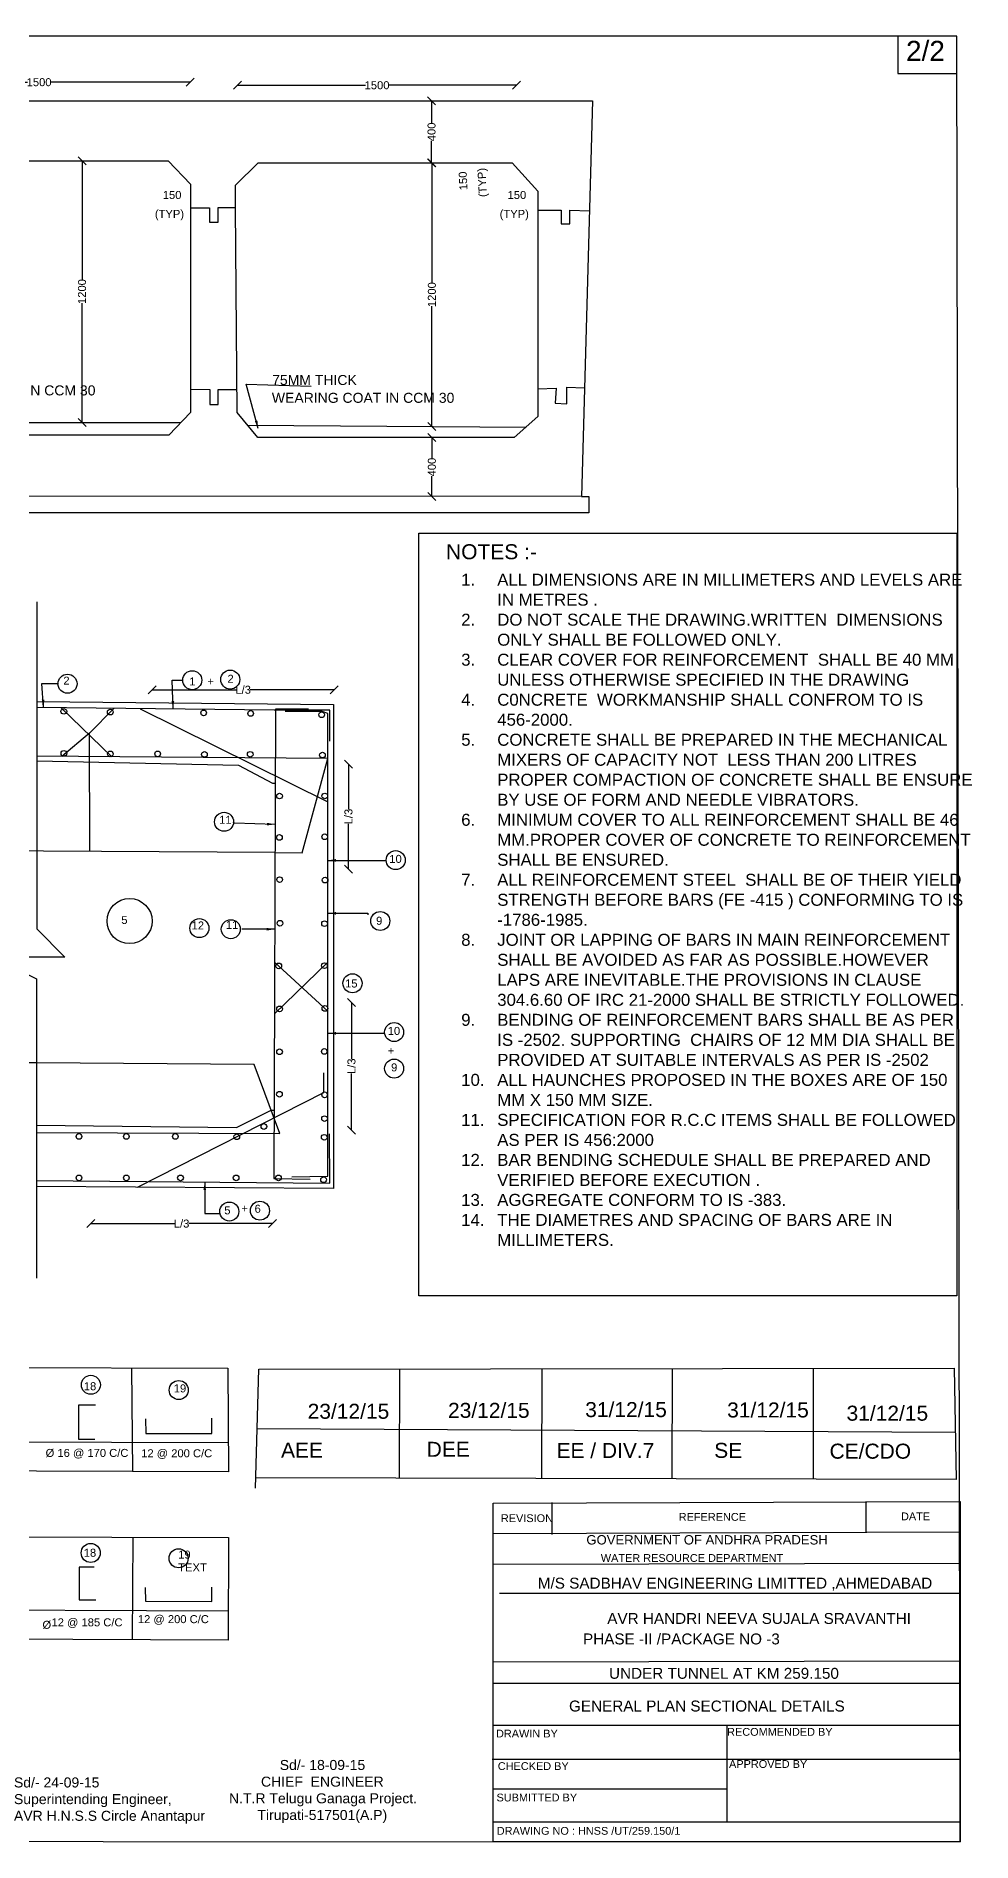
# Model space of a CAD drawing. Header units: millimetres. Extents: x 5124 to 3068068, y 2311 to 45828284.
# Drawn here: x 3063393 to 3068068, y 45819257 to 45828284 of the extents above; entities that cross this region are included whole.
import ezdxf

# ---------------------------------------------------------------- set-up
doc = ezdxf.new("R2010")
doc.units = ezdxf.units.MM
doc.header["$MEASUREMENT"] = 0
for name, color, linetype in [('DIMENSION', 7, 'Continuous'), ('DRAWING', 7, 'Continuous'), ('TEXT', 7, 'Continuous')]:
    doc.layers.add(name, color=color, linetype=linetype)
doc.styles.get("Standard").update_dxf_attribs({"font": 'arial.ttf', "height": 40})
doc.dimstyles.get("Standard").update_dxf_attribs({"dimtxt": 40, "dimasz": 40, "dimexe": 0.18, "dimexo": 0.0625, "dimgap": 0.09, "dimtad": 0, "dimdec": 0, "dimzin": 0, "dimdsep": 46, "dimtxsty": 'Standard', "dimblk": 'OBLIQUE', "dimcen": 0.09, "dimse1": 1, "dimse2": 1, "dimadec": 0, "dimazin": 0, "dimtfac": 1, "dimtdec": 0, "dimtofl": 0, "dimtmove": 0, "dimatfit": 3, "dimfxl": 1, "dimtolj": 1, "dimtzin": 0, "dimarcsym": 0})

# ---------------------------------------------------------------- blocks, each defined once
blk = doc.blocks.new('_Oblique')
at = {"color": 0, "linetype": 'ByBlock', "lineweight": -2}
blk.add_line((-0.5, -0.5), (0.5, 0.5), dxfattribs=at)
blk = doc.blocks.new('*D11')
at = {"layer": 'Defpoints', "color": 0, "lineweight": -2, "transparency": 16777216}
for p, q in [((3062652.9, 45828053.6), (3063349.8, 45828053.6)), ((3064162.5, 45828053.6), (3063465.6, 45828053.6))]:
    blk.add_line(p, q, dxfattribs=at)
at = {"layer": 'Defpoints', "color": 0, "transparency": 16777216}
for p in [(3062652.9, 45828062.6), (3064162.5, 45828062.6), (3064162.5, 45828053.6)]:
    blk.add_point(p, dxfattribs=at)
at = {"layer": 'Defpoints', "color": 0, "lineweight": -2, "transparency": 16777216, "xscale": 40, "yscale": 40, "zscale": 40, "rotation": 180}
blk.add_blockref('_Oblique', (3062652.9, 45828053.6), dxfattribs=at)
at = {"layer": 'Defpoints', "color": 0, "lineweight": -2, "transparency": 16777216, "xscale": 40, "yscale": 40, "zscale": 40}
blk.add_blockref('_Oblique', (3064162.5, 45828053.6), dxfattribs=at)
at = {"layer": 'Defpoints', "color": 0, "transparency": 16777216, "insert": (3063407.7, 45828053.6), "char_height": 40, "attachment_point": 5}
blk.add_mtext('\\A1;1500', dxfattribs=at)
blk = doc.blocks.new('*D12')
at = {"layer": 'Defpoints', "color": 0, "lineweight": -2, "transparency": 16777216}
for p, q in [((3064398.8, 45828038.4), (3065038.4, 45828038.4)), ((3065793.7, 45828038.4), (3065154.1, 45828038.4))]:
    blk.add_line(p, q, dxfattribs=at)
at = {"layer": 'Defpoints', "color": 0, "transparency": 16777216}
for p in [(3064398.8, 45828027.5), (3065793.7, 45828038.4), (3065793.7, 45828031.9)]:
    blk.add_point(p, dxfattribs=at)
at = {"layer": 'Defpoints', "color": 0, "lineweight": -2, "transparency": 16777216, "xscale": 40, "yscale": 40, "zscale": 40, "rotation": 180}
blk.add_blockref('_Oblique', (3064398.8, 45828038.4), dxfattribs=at)
at = {"layer": 'Defpoints', "color": 0, "lineweight": -2, "transparency": 16777216, "xscale": 40, "yscale": 40, "zscale": 40}
blk.add_blockref('_Oblique', (3065793.7, 45828038.4), dxfattribs=at)
at = {"layer": 'Defpoints', "color": 0, "transparency": 16777216, "insert": (3065096.3, 45828038.4), "char_height": 40, "attachment_point": 5}
blk.add_mtext('\\A1;1500', dxfattribs=at)
blk = doc.blocks.new('*D13')
at = {"layer": 'Defpoints', "color": 0, "lineweight": -2, "transparency": 16777216}
for p, q in [((3065368.7, 45827960.1), (3065368.7, 45827850.6)), ((3065368.7, 45827651), (3065368.7, 45827760.5))]:
    blk.add_line(p, q, dxfattribs=at)
at = {"layer": 'Defpoints', "color": 0, "transparency": 16777216}
for p in [(3065361.8, 45827960.1), (3065368.7, 45827651), (3065368.7, 45827651)]:
    blk.add_point(p, dxfattribs=at)
at = {"layer": 'Defpoints', "color": 0, "lineweight": -2, "transparency": 16777216, "xscale": 40, "yscale": 40, "zscale": 40}
for p, rotation in [((3065368.7, 45827960.1), 90), ((3065368.7, 45827651), 270)]:
    blk.add_blockref('_Oblique', p, dxfattribs=dict(at, rotation=rotation))
at = {"layer": 'Defpoints', "color": 0, "transparency": 16777216, "insert": (3065368.7, 45827805.5), "char_height": 40, "attachment_point": 5, "rotation": 90}
blk.add_mtext('\\A1;400', dxfattribs=at)
blk = doc.blocks.new('*D14')
at = {"layer": 'Defpoints', "color": 0, "lineweight": -2, "transparency": 16777216}
for p, q in [((3065370.3, 45827651), (3065370.3, 45827049.9)), ((3065370.3, 45826333.1), (3065370.3, 45826934.2))]:
    blk.add_line(p, q, dxfattribs=at)
at = {"layer": 'Defpoints', "color": 0, "transparency": 16777216}
for p in [(3065368.7, 45827651), (3065370.3, 45826333.1), (3065370.3, 45826333.1)]:
    blk.add_point(p, dxfattribs=at)
at = {"layer": 'Defpoints', "color": 0, "lineweight": -2, "transparency": 16777216, "xscale": 40, "yscale": 40, "zscale": 40}
for p, rotation in [((3065370.3, 45827651), 90), ((3065370.3, 45826333.1), 270)]:
    blk.add_blockref('_Oblique', p, dxfattribs=dict(at, rotation=rotation))
at = {"layer": 'Defpoints', "color": 0, "transparency": 16777216, "insert": (3065370.3, 45826992), "char_height": 40, "attachment_point": 5, "rotation": 90}
blk.add_mtext('\\A1;1200', dxfattribs=at)
blk = doc.blocks.new('*D15')
at = {"layer": 'Defpoints', "color": 0, "lineweight": -2, "transparency": 16777216}
for p, q in [((3065370.2, 45826276.9), (3065370.2, 45826174.7)), ((3065370.2, 45825982.5), (3065370.2, 45826084.7))]:
    blk.add_line(p, q, dxfattribs=at)
at = {"layer": 'Defpoints', "color": 0, "transparency": 16777216}
for p in [(3065370.3, 45826276.9), (3065370.2, 45825982.5), (3065370.2, 45825982.5)]:
    blk.add_point(p, dxfattribs=at)
at = {"layer": 'Defpoints', "color": 0, "lineweight": -2, "transparency": 16777216, "xscale": 40, "yscale": 40, "zscale": 40}
for p, rotation in [((3065370.2, 45826276.9), 90), ((3065370.2, 45825982.5), 270)]:
    blk.add_blockref('_Oblique', p, dxfattribs=dict(at, rotation=rotation))
at = {"layer": 'Defpoints', "color": 0, "transparency": 16777216, "insert": (3065370.2, 45826129.7), "char_height": 40, "attachment_point": 5, "rotation": 90}
blk.add_mtext('\\A1;400', dxfattribs=at)
blk = doc.blocks.new('*D16')
at = {"layer": 'Defpoints', "color": 0, "lineweight": -2, "transparency": 16777216}
for p, q in [((3063622.3, 45827661.4), (3063622.3, 45827065.1)), ((3063622.3, 45826353.1), (3063622.3, 45826949.4))]:
    blk.add_line(p, q, dxfattribs=at)
at = {"layer": 'Defpoints', "color": 0, "transparency": 16777216}
for p in [(3063622.3, 45827661.4), (3063622.3, 45827661.4), (3063617.7, 45826353.1)]:
    blk.add_point(p, dxfattribs=at)
at = {"layer": 'Defpoints', "color": 0, "lineweight": -2, "transparency": 16777216, "xscale": 40, "yscale": 40, "zscale": 40}
for p, rotation in [((3063622.3, 45827661.4), 90), ((3063622.3, 45826353.1), 270)]:
    blk.add_blockref('_Oblique', p, dxfattribs=dict(at, rotation=rotation))
at = {"layer": 'Defpoints', "color": 0, "transparency": 16777216, "insert": (3063622.3, 45827007.3), "char_height": 40, "attachment_point": 5, "rotation": 90}
blk.add_mtext('\\A1;1200', dxfattribs=at)
blk = doc.blocks.new('*D40')
at = {"layer": 'Defpoints', "color": 0, "lineweight": -2, "transparency": 16777216}
for p, q in [((3063665.7, 45822347.7), (3064084.1, 45822347.7)), ((3064573.6, 45822347.7), (3064155.3, 45822347.7))]:
    blk.add_line(p, q, dxfattribs=at)
at = {"layer": 'Defpoints', "color": 0, "transparency": 16777216}
for p in [(3063665.7, 45822360.2), (3064573.6, 45822347.7), (3064573.6, 45822347.7)]:
    blk.add_point(p, dxfattribs=at)
at = {"layer": 'Defpoints', "color": 0, "lineweight": -2, "transparency": 16777216, "xscale": 40, "yscale": 40, "zscale": 40, "rotation": 180}
blk.add_blockref('_Oblique', (3063665.7, 45822347.7), dxfattribs=at)
at = {"layer": 'Defpoints', "color": 0, "lineweight": -2, "transparency": 16777216, "xscale": 40, "yscale": 40, "zscale": 40}
blk.add_blockref('_Oblique', (3064573.6, 45822347.7), dxfattribs=at)
at = {"layer": 'Defpoints', "color": 0, "transparency": 16777216, "insert": (3064119.7, 45822347.7), "char_height": 40, "attachment_point": 5}
blk.add_mtext('\\A1;L/3', dxfattribs=at)
blk = doc.blocks.new('*D41')
at = {"layer": 'Defpoints', "color": 0, "lineweight": -2, "transparency": 16777216}
for p, q in [((3064968.6, 45823453.6), (3064968.6, 45823170.1)), ((3064968.6, 45822815.3), (3064968.6, 45823098.8))]:
    blk.add_line(p, q, dxfattribs=at)
at = {"layer": 'Defpoints', "color": 0, "transparency": 16777216}
for p in [(3064949.3, 45823453.6), (3064968.6, 45823453.6), (3064962.1, 45822815.3)]:
    blk.add_point(p, dxfattribs=at)
at = {"layer": 'Defpoints', "color": 0, "lineweight": -2, "transparency": 16777216, "xscale": 40, "yscale": 40, "zscale": 40}
for p, rotation in [((3064968.6, 45823453.6), 90), ((3064968.6, 45822815.3), 270)]:
    blk.add_blockref('_Oblique', p, dxfattribs=dict(at, rotation=rotation))
at = {"layer": 'Defpoints', "color": 0, "transparency": 16777216, "insert": (3064968.6, 45823134.4), "char_height": 40, "attachment_point": 5, "rotation": 90}
blk.add_mtext('\\A1;L/3', dxfattribs=at)
blk = doc.blocks.new('*D42')
at = {"layer": 'Defpoints', "color": 0, "lineweight": -2, "transparency": 16777216}
for p, q in [((3064953.6, 45824645), (3064953.6, 45824418.2)), ((3064953.6, 45824120.2), (3064953.6, 45824347))]:
    blk.add_line(p, q, dxfattribs=at)
at = {"layer": 'Defpoints', "color": 0, "transparency": 16777216}
for p in [(3064951.4, 45824645), (3064953.6, 45824645), (3064960, 45824120.2)]:
    blk.add_point(p, dxfattribs=at)
at = {"layer": 'Defpoints', "color": 0, "lineweight": -2, "transparency": 16777216, "xscale": 40, "yscale": 40, "zscale": 40}
for p, rotation in [((3064953.6, 45824645), 90), ((3064953.6, 45824120.2), 270)]:
    blk.add_blockref('_Oblique', p, dxfattribs=dict(at, rotation=rotation))
at = {"layer": 'Defpoints', "color": 0, "transparency": 16777216, "insert": (3064953.6, 45824382.6), "char_height": 40, "attachment_point": 5, "rotation": 90}
blk.add_mtext('\\A1;L/3', dxfattribs=at)
blk = doc.blocks.new('*D43')
at = {"layer": 'Defpoints', "color": 0, "lineweight": -2, "transparency": 16777216}
for p, q in [((3063973.2, 45825016.3), (3064391.7, 45825016.3)), ((3064881.4, 45825016.3), (3064462.9, 45825016.3))]:
    blk.add_line(p, q, dxfattribs=at)
at = {"layer": 'Defpoints', "color": 0, "transparency": 16777216}
for p in [(3063973.2, 45824993.7), (3064881.4, 45825016.3), (3064881.4, 45824982.3)]:
    blk.add_point(p, dxfattribs=at)
at = {"layer": 'Defpoints', "color": 0, "lineweight": -2, "transparency": 16777216, "xscale": 40, "yscale": 40, "zscale": 40, "rotation": 180}
blk.add_blockref('_Oblique', (3063973.2, 45825016.3), dxfattribs=at)
at = {"layer": 'Defpoints', "color": 0, "lineweight": -2, "transparency": 16777216, "xscale": 40, "yscale": 40, "zscale": 40}
blk.add_blockref('_Oblique', (3064881.4, 45825016.3), dxfattribs=at)
at = {"layer": 'Defpoints', "color": 0, "transparency": 16777216, "insert": (3064427.3, 45825016.3), "char_height": 40, "attachment_point": 5}
blk.add_mtext('\\A1;L/3', dxfattribs=at)

msp = doc.modelspace()

# ---------------------------------------------------------------- linework, layer by layer
at = {"layer": 'Defpoints'}
for points in [[(3057225.9, 45827960.1), (3058424.6, 45827960.1), (3063349.1, 45827960.1), (3066173.1, 45827960.1), (3066118.1, 45825982.2), (3066154.8, 45825982.2), (3066154.8, 45825901.1), (3057191.4, 45825901.1), (3057191.4, 45825985.8), (3057233.4, 45825985.8), (3057225.9, 45827960.1)], [(3063345.3, 45827661.4), (3063622.3, 45827661.4), (3064052.3, 45827661.4), (3064164.1, 45827544.1), (3064164.1, 45827425.6), (3064258.5, 45827425.6), (3064258.5, 45827354), (3064302.2, 45827354), (3064302.2, 45827427.4), (3064389.4, 45827427.4), (3064389.4, 45827539), (3064502.5, 45827651), (3065169.9, 45827651), (3065368.7, 45827651), (3065770.7, 45827651), (3065899.5, 45827509.9), (3065899.5, 45826382.5), (3065781.6, 45826276.9), (3064500.7, 45826276.9), (3064397.6, 45826402.5), (3064389.4, 45827427.4)], [(3064164.1, 45827425.6), (3064164.1, 45826402.9), (3064055.4, 45826289.7), (3062767, 45826289.7), (3062651.7, 45826416.5), (3062650.6, 45826929), (3062650.6, 45827382.5), (3062650.6, 45827431.6)], [(3065899.5, 45827413.6), (3066015.8, 45827413.6), (3066015.8, 45827345.5), (3066059.2, 45827345.5), (3066059.2, 45827413.6), (3066157.8, 45827410.8)], [(3064164.1, 45826519.2), (3064164.1, 45826519.2), (3064261.1, 45826518.3), (3064260.4, 45826443.3), (3064302.4, 45826443.3), (3064302.4, 45826517.5), (3064396.7, 45826517.5)], [(3065899.5, 45826521.6), (3065899.5, 45826521.6), (3065990.4, 45826524.6), (3065986, 45826449.3), (3066043.8, 45826446), (3066043.8, 45826529), (3066133.3, 45826526.5)], [(3062709.4, 45826353.1), (3063617.7, 45826353.1), (3064116.3, 45826353.1)], [(3064449.2, 45826339.7), (3065840.5, 45826329.7)], [(3066118.1, 45825982.2), (3066118.1, 45825982.2), (3057233.4, 45825985.8)], [(3063395.6, 45825455.7), (3063395.6, 45823821.7), (3063535.6, 45823680.3), (3063175.9, 45823680.3), (3063395.5, 45823570.8), (3063395.5, 45822074.3)], [(3063395.6, 45824958.3), (3064879, 45824943.1), (3064879, 45822523.6), (3063395.5, 45822533.7)], [(3064860.5, 45824758.8), (3064861.1, 45824913.9), (3064581.9, 45824913.9), (3063395.6, 45824928.1)], [(3063518.8, 45824926.6), (3063771.8, 45824681.7)], [(3063660, 45824798.9), (3063781.4, 45824923.5)], [(3063911.9, 45824921.9), (3064850.7, 45824456.6)], [(3064754.5, 45824920.3), (3064588.1, 45824920.1), (3064588.1, 45824909.3), (3064581.3, 45822574.1), (3064761.8, 45822569.4)], [(3064670.7, 45822582.1), (3064850.7, 45822584.7), (3064850.7, 45824897.8), (3064822.3, 45824907.1), (3064637.1, 45824907.1)], [(3063661.9, 45824208.3), (3063660, 45824798.9), (3063521.5, 45824683.6)], [(3064586.1, 45824202.7), (3061117.5, 45824223.7), (3061243.2, 45824661.1), (3062509, 45824661.1), (3063168.6, 45824661.1)], [(3064585, 45824202.7), (3064721.8, 45824201.9), (3064850.7, 45824673.5), (3063395.6, 45824684.5)], [(3063395.6, 45824661.1), (3064403.6, 45824640.4), (3064574.4, 45824548.9), (3064587.1, 45824548.9)], [(3064583.7, 45823396.2), (3064850.7, 45823654.3)], [(3064584.5, 45823655), (3064850.7, 45823409.8)], [(3063395.5, 45822803.3), (3063395.5, 45822803.3), (3064610.2, 45822798.1), (3064482.8, 45823143.9), (3063395.5, 45823151.7), (3063172.7, 45823151.7), (3060923.2, 45823153.2), (3060923.2, 45822810.8), (3063172.7, 45822810.8)], [(3063900.1, 45822530.3), (3064829.6, 45823002.9), (3064829.6, 45823102)], [(3063395.5, 45822839.2), (3064393.2, 45822829.1), (3064567.1, 45822915), (3064582.3, 45822914.9)], [(3063395.5, 45822563.1), (3064860.2, 45822549.6), (3064858.3, 45822797.3)], [(3056200.7, 45821135.5), (3056200.7, 45821648), (3064351.4, 45821625.4), (3064353.4, 45821107), (3056200.7, 45821135.5)], [(3063869.9, 45821626.8), (3063874.1, 45821108.7)], [(3064488.6, 45821025.8), (3064505.5, 45821620.6), (3067979.2, 45821625.2), (3067989, 45821068.2), (3064490, 45821076.6)], [(3065208.6, 45821621.5), (3065207.3, 45821074.9)], [(3065919.4, 45821622.5), (3065918.1, 45821073.2)], [(3066570.1, 45821623.3), (3066568.7, 45821071.6)], [(3067276.1, 45821624.3), (3067274.8, 45821069.9)], [(3063690.2, 45821441), (3063605.3, 45821440.4), (3063605.4, 45821270), (3063686.5, 45821270.1)], [(3063939.7, 45821371.8), (3063941, 45821299.1), (3064271.6, 45821299.1), (3064271.6, 45821375.7)], [(3064497, 45821323.2), (3067984.8, 45821305.1)], [(3056200.7, 45821277.2), (3064352.8, 45821253.5)], [(3056196.6, 45820802.6), (3064353.8, 45820778.7), (3064351.7, 45820265.2), (3056197.3, 45820300.4), (3056198.8, 45820802.6)], [(3063875.3, 45820780.1), (3063873.1, 45820267.3)], [(3063682.2, 45820629.8), (3063607.4, 45820629.8), (3063607.4, 45820467.4), (3063691.5, 45820467.4)], [(3063938.3, 45820528.9), (3063938.9, 45820460.5), (3064271.6, 45820458.2), (3064271.6, 45820530.1)], [(3056197.8, 45820444.9), (3064352.3, 45820412.4)]]:
    msp.add_lwpolyline(points, dxfattribs=at)
at = {"layer": 'DIMENSION'}
msp.add_lwpolyline([(3068009.7, 45819257), (3065676.3, 45819257), (3065676.3, 45820950), (3068009.7, 45820958.9)], close=True, dxfattribs=at)
for points in [[(3065970.3, 45820953.9), (3065970.3, 45820793.8)], [(3067538.5, 45820959.1), (3067538.5, 45820806.5)], [(3065676.3, 45820798), (3068009.7, 45820806.4)], [(3065676.3, 45820645), (3068009.7, 45820651)], [(3068010.9, 45820498.3), (3065708.7, 45820498.3)], [(3065676.3, 45820156.7), (3068008.1, 45820161.8)], [(3068012.7, 45820049.5), (3065676.6, 45820049.5)], [(3065676.3, 45819840.3), (3068009.7, 45819840.7)], [(3066845.4, 45819358.4), (3066845.4, 45819839.3)], [(3065670.7, 45819670.8), (3068006.6, 45819670.8)], [(3065676.3, 45819521.5), (3066842.2, 45819523)], [(3065676.7, 45819357.5), (3068007, 45819357.5)]]:
    msp.add_lwpolyline(points, dxfattribs=at)
at = {"layer": 'DRAWING'}
for points in [[(3067993.6, 45828284.2), (3055161.6, 45828284.2), (3055161.6, 45819262), (3068009.7, 45819257)], [(3067993.6, 45828284.2), (3067697.7, 45828284.2), (3067697.7, 45828096.8), (3067993.6, 45828096.8)], [(3065304.6, 45825800.1), (3067993.6, 45825800.1), (3067993.6, 45821986.1), (3065304.6, 45821986.1)]]:
    msp.add_lwpolyline(points, close=True, dxfattribs=at)
for centre, radius in [((3064173, 45825064.4), 47.6), ((3064362.8, 45825067.5), 47.6), ((3063549.6, 45825046.7), 47.6), ((3063531.3, 45824908.6), 14.2), ((3063763.4, 45824905), 14.2), ((3064229.9, 45824901), 14.2), ((3064464.6, 45824898.2), 14.2), ((3064819.6, 45824891.6), 14.2), ((3063531.6, 45824698.8), 14.2), ((3063763.6, 45824695.7), 14.2), ((3064000.1, 45824696.2), 14.2), ((3064233.9, 45824693.6), 14.2), ((3064462.6, 45824693.9), 14.2), ((3064823.6, 45824690.3), 14.2), ((3064609.1, 45824485.3), 14.2), ((3064835.3, 45824485.7), 14.2), ((3064331.8, 45824356.6), 47.6), ((3064608.5, 45824278.3), 14.2), ((3064834.8, 45824281.4), 14.2), ((3065189.3, 45824164.9), 47.6), ((3064609.6, 45824067.3), 14.2), ((3064836.5, 45824065.3), 14.2), ((3063859.9, 45823860.3), 112.7), ((3064208.5, 45823825), 47.6), ((3064365.5, 45823819.5), 47.6), ((3064611.3, 45823849.2), 14.2), ((3064834, 45823847.3), 14.2), ((3065112.4, 45823860.6), 47.6), ((3064605.2, 45823635.9), 14.2), ((3064833.2, 45823637.3), 14.2), ((3064973.5, 45823549.1), 47.6), ((3064609.4, 45823421), 14.2), ((3064835.8, 45823423.6), 14.2), ((3065181.6, 45823305.2), 47.6), ((3064609, 45823206.6), 14.2), ((3064832.7, 45823208.4), 14.2), ((3065181.6, 45823122.9), 47.6), ((3064608.6, 45822994.6), 14.2), ((3064834.4, 45822991.6), 14.2), ((3064834, 45822872.5), 14.2), ((3063606.9, 45822783.5), 14.2), ((3063843.7, 45822783.5), 14.2), ((3064088.5, 45822783.5), 14.2), ((3064395.5, 45822782.2), 14.2), ((3064530.7, 45822833.3), 14.2), ((3064832.5, 45822779.3), 14.2), ((3063606.9, 45822576.4), 14.2), ((3063843.7, 45822576.4), 14.2), ((3064114.2, 45822576.4), 14.2), ((3064392.3, 45822576.4), 14.2), ((3064603.8, 45822576.4), 14.2), ((3064829.1, 45822567.2), 14.2), ((3064358.2, 45822408.1), 47.6), ((3064511.2, 45822412.5), 47.6), ((3063666.4, 45821542), 47.6), ((3064105.4, 45821515.8), 47.6), ((3063665.5, 45820701.4), 47.6), ((3064104.8, 45820674.6), 47.6)]:
    msp.add_circle(centre, radius, dxfattribs=at)

# ---------------------------------------------------------------- texts
at = {"layer": 'Defpoints'}
for s, p in [('75MM THICK', (3064572.1, 45826540)), ('WEARING COAT IN CCM 30', (3062777.6, 45826488.1)), ('WEARING COAT IN CCM 30', (3064570.7, 45826451))]:
    msp.add_text(s, height=50, dxfattribs=at).set_placement(p)
at = {"layer": 'DIMENSION'}
for s, height, p in [('23/12/15', 75, (3064749.5, 45821372.1)), ('23/12/15', 75, (3065450.9, 45821376.8)), ('31/12/15', 75, (3066136.4, 45821380.6)), ('31/12/15', 75, (3066845.7, 45821378.7)), ('31/12/15', 75, (3067442.1, 45821362.6)), ('AEE', 75, (3064616.6, 45821178.1)), ('DEE', 75, (3065344.3, 45821182)), ('EE / DIV.7', 75, (3065992.9, 45821176.1)), ('SE', 75, (3066780.9, 45821176.7)), ('CE/CDO', 75, (3067357.2, 45821172.7)), ('REVISION', 39.01, (3065714.9, 45820855.7)), ('REFERENCE ', 39.01, (3066603.7, 45820862.2)), ('DATE ', 39.01, (3067714.2, 45820864.7)), ('GOVERNMENT OF ANDHRA PRADESH  ', 46.807, (3066142.2, 45820743.7)), ('WATER RESOURCE DEPARTMENT ', 39.006, (3066214.2, 45820656.8)), ('M/S SADBHAV ENGINEERING LIMITTED ,AHMEDABAD ', 54.609, (3065899.5, 45820523.2)), ('AVR HANDRI NEEVA SUJALA SRAVANTHI ', 54.609, (3066246.6, 45820346.6)), ('PHASE -II /PACKAGE NO -3', 54.609, (3066125.3, 45820244.2)), ('UNDER TUNNEL AT KM 259.150 ', 54.609, (3066255.2, 45820072.4)), ('GENERAL PLAN SECTIONAL DETAILS ', 54.609, (3066055.4, 45819908.8)), ('DRAWIN BY ', 39.01, (3065690.6, 45819779)), ('RECOMMENDED BY ', 39.006, (3066845.4, 45819787.5)), ('CHECKED BY ', 39.006, (3065699.6, 45819616.3)), ('APPROVED BY ', 39.006, (3066855, 45819626.8)), ('SUBMITTED BY ', 39.006, (3065693.2, 45819459.3)), ('DRAWING NO : HNSS /UT/259.150/1', 39.006, (3065694.5, 45819292.7))]:
    msp.add_text(s, height=height, dxfattribs=at).set_placement(p)
at = {"layer": 'DIMENSION', "char_height": 50, "attachment_point": 1}
for s, insert, width in [('\\pi256.39;Sd/- 18-09-15 \\P\\pi162.56;CHIEF  ENGINEER \\P\\pi2.9103;N.T.R Telugu Ganaga Project.\\P\\pi144.88;Tirupati-517501(A.P)', (3064353.8, 45819666.5), 933.958), ('Sd/- 24-09-15\\PSuperintending Engineer,\\PAVR H.N.S.S Circle Anantapur', (3063282.1, 45819579.1), 1094.482)]:
    msp.add_mtext(s, dxfattribs=dict(at, insert=insert, width=width))
at = {"layer": 'DRAWING'}
for s, height, p in [('2/2', 100, (3067739.3, 45828160.6)), ('2', 40, (3063528.9, 45825042.1)), ('1', 40, (3064157.7, 45825037.9)), ('+', 40, (3064249, 45825037.9)), ('2', 40, (3064348.8, 45825051.6)), ('11', 40, (3064307.3, 45824346.4)), ('10', 40, (3065157.5, 45824151)), ('5', 40, (3063818.5, 45823845.8)), ('12', 40, (3064169.8, 45823818.3)), ('11', 40, (3064340.9, 45823821.4)), ('9', 40, (3065091.5, 45823841.7)), ('15', 40, (3064936.5, 45823528.2)), ('10', 40, (3065149.6, 45823291.1)), ('+', 40, (3065149.6, 45823192.1)), ('9', 40, (3065166.6, 45823108.8)), ('5', 40, (3064333, 45822394.1)), ('+', 40, (3064418.3, 45822404.7)), ('6', 40, (3064484.3, 45822402))]:
    msp.add_text(s, height=height, dxfattribs=at).set_placement(p)
at = {"layer": 'DRAWING', "insert": (3065440.9, 45825744.1), "char_height": 75, "width": 464.926, "attachment_point": 1}
msp.add_mtext('NOTES :-\\P', dxfattribs=at)
at = {"layer": 'DRAWING', "insert": (3065456.8, 45825597), "char_height": 60, "attachment_point": 1}
msp.add_mtext_dynamic_manual_height_columns('\\pi-180,l240,t240;1.^IALL DIMENSIONS ARE IN MILLIMETERS AND LEVELS ARE IN METRES .\\P2.^IDO NOT SCALE THE DRAWING.WRITTEN  DIMENSIONS ONLY SHALL BE FOLLOWED ONLY.\\P3.^ICLEAR COVER FOR REINFORCEMENT  SHALL BE 40 MM UNLESS OTHERWISE SPECIFIED IN THE DRAWING \\P4.^IC0NCRETE  WORKMANSHIP SHALL CONFROM TO IS 456-2000.\\P5.^ICONCRETE SHALL BE PREPARED IN THE MECHANICAL MIXERS OF CAPACITY NOT  LESS THAN 200 LITRES PROPER COMPACTION OF CONCRETE SHALL BE ENSURE BY USE OF FORM AND NEEDLE VIBRATORS.\\P6.^IMINIMUM COVER TO ALL REINFORCEMENT SHALL BE 46 MM.PROPER COVER OF CONCRETE TO REINFORCEMENT SHALL BE ENSURED.\\P7.^IALL REINFORCEMENT STEEL  SHALL BE OF THEIR YIELD STRENGTH BEFORE BARS (FE -415 ) CONFORMING TO IS -1786-1985.\\P8.^IJOINT OR LAPPING OF BARS IN MAIN REINFORCEMENT SHALL BE AVOIDED AS FAR AS POSSIBLE.HOWEVER LAPS ARE INEVITABLE.THE PROVISIONS IN CLAUSE 304.6.60 OF IRC 21-2000 SHALL BE STRICTLY FOLLOWED.\\P9.^IBENDING OF REINFORCEMENT BARS SHALL BE AS PER IS -2502. SUPPORTING  CHAIRS OF 12 MM DIA SHALL BE PROVIDED AT SUITABLE INTERVALS AS PER IS -2502 \\P10.^IALL HAUNCHES PROPOSED IN THE BOXES ARE OF 150 MM X 150 MM SIZE.\\P11.^ISPECIFICATION FOR R.C.C ITEMS SHALL BE FOLLOWED AS PER IS 456:2000\\P12.^IBAR BENDING SCHEDULE SHALL BE PREPARED AND VERIFIED BEFORE EXECUTION .\\P13.^IAGGREGATE CONFORM TO IS -383.\\P14.^ITHE DIAMETRES AND SPACING OF BARS ARE IN MILLIMETERS. ', width=2611.198, gutter_width=200, heights=[0], dxfattribs=at)
at = {"layer": 'TEXT'}
for s, p in [('150', (3065548.5, 45827515)), ('(TYP)', (3065645.1, 45827480.6))]:
    msp.add_text(s, height=40, rotation=93.01507, dxfattribs=at).set_placement(p)
for s, p in [('150', (3064025.7, 45827470.1)), ('150', (3065748.5, 45827470.1)), ('(TYP)', (3063986.2, 45827375.5)), ('(TYP)', (3065709, 45827375.5)), ('18', (3063631.2, 45821515)), ('19', (3064080.4, 45821504)), ('Ø 16 @ 170 C/C', (3063440.2, 45821181.4)), ('12 @ 200 C/C', (3063917.9, 45821179.7)), ('18', (3063630.8, 45820682.4)), ('19', (3064102.9, 45820673.2)), ('TEXT ', (3064102.9, 45820608.9)), ('Ø ', (3063424.6, 45820322.4)), ('12 @ 185 C/C', (3063469.7, 45820334.5)), ('12 @ 200 C/C', (3063901.2, 45820350.5))]:
    msp.add_text(s, height=40, dxfattribs=at).set_placement(p)

# ---------------------------------------------------------------- dimensions: what is measured, and where the dimension line sits
at = {"layer": 'Defpoints'}
for base, p1, p2, text, picture, middle in [((3064162.5, 45828053.6), (3062652.9, 45828062.6), (3064162.5, 45828062.6), '1500', '*D11', (3063407.7, 45828053.6)), ((3065793.7, 45828038.4), (3064398.8, 45828027.5), (3065793.7, 45828031.9), '1500', '*D12', (3065096.3, 45828038.4)), ((3064881.4, 45825016.3), (3063973.2, 45824993.7), (3064881.4, 45824982.3), 'L/3', '*D43', (3064427.3, 45825016.3)), ((3064573.6, 45822347.7), (3063665.7, 45822360.2), (3064573.6, 45822347.7), 'L/3', '*D40', (3064119.7, 45822347.7))]:
    dim = msp.add_linear_dim(base=base, p1=p1, p2=p2, text=text, dimstyle='Standard', dxfattribs=at)
    dim.commit()
    dim.dimension.update_dxf_attribs({"geometry": picture, "text_midpoint": middle})
for base, p1, p2, text, picture, middle in [((3065368.7, 45827651), (3065361.8, 45827960.1), (3065368.7, 45827651), '400', '*D13', (3065368.7, 45827805.5)), ((3063622.3, 45827661.4), (3063617.7, 45826353.1), (3063622.3, 45827661.4), '1200', '*D16', (3063622.3, 45827007.3)), ((3065370.3, 45826333.1), (3065368.7, 45827651), (3065370.3, 45826333.1), '1200', '*D14', (3065370.3, 45826992)), ((3065370.2, 45825982.5), (3065370.3, 45826276.9), (3065370.2, 45825982.5), '400', '*D15', (3065370.2, 45826129.7)), ((3064953.6, 45824645), (3064960, 45824120.2), (3064951.4, 45824645), 'L/3', '*D42', (3064953.6, 45824382.6)), ((3064968.6, 45823453.6), (3064962.1, 45822815.3), (3064949.3, 45823453.6), 'L/3', '*D41', (3064968.6, 45823134.4))]:
    dim = msp.add_linear_dim(base=base, p1=p1, p2=p2, angle=90, text=text, dimstyle='Standard', dxfattribs=at)
    dim.commit()
    dim.dimension.update_dxf_attribs({"geometry": picture, "text_midpoint": middle})

# ---------------------------------------------------------------- leaders
for points in [[(3063430.3, 45824927.6), (3063422, 45825047.4), (3063504.9, 45825047.4)], [(3064077.4, 45824919.9), (3064072.9, 45825064.4), (3064125.4, 45825064.4)], [(3064586.5, 45824343.7), (3064384.6, 45824349.5), (3064377.4, 45824353.8)], [(3064850.7, 45824163.6), (3065134.6, 45824163.6), (3065137.7, 45824163.6)], [(3064850.7, 45823899), (3065050.9, 45823899), (3065050.9, 45823892.1)], [(3064585, 45823819.4), (3064421.4, 45823819.4)], [(3064850.7, 45823299.1), (3065130.1, 45823299.1)], [(3064235.4, 45822555.4), (3064235.4, 45822398.1), (3064314.3, 45822398.1)]]:
    msp.add_leader(points, dimstyle='Standard', override={"dimgap": 0.09, "dimtad": 0}, dxfattribs=at)
at = {"layer": 'DRAWING'}
msp.add_leader([(3064502.6, 45826322.1), (3064442.3, 45826544.3), (3064767.5, 45826535.1)], dimstyle='Standard', override={"dimgap": 0.09, "dimtad": 0}, dxfattribs=at)

doc.saveas('drawing.dxf')
